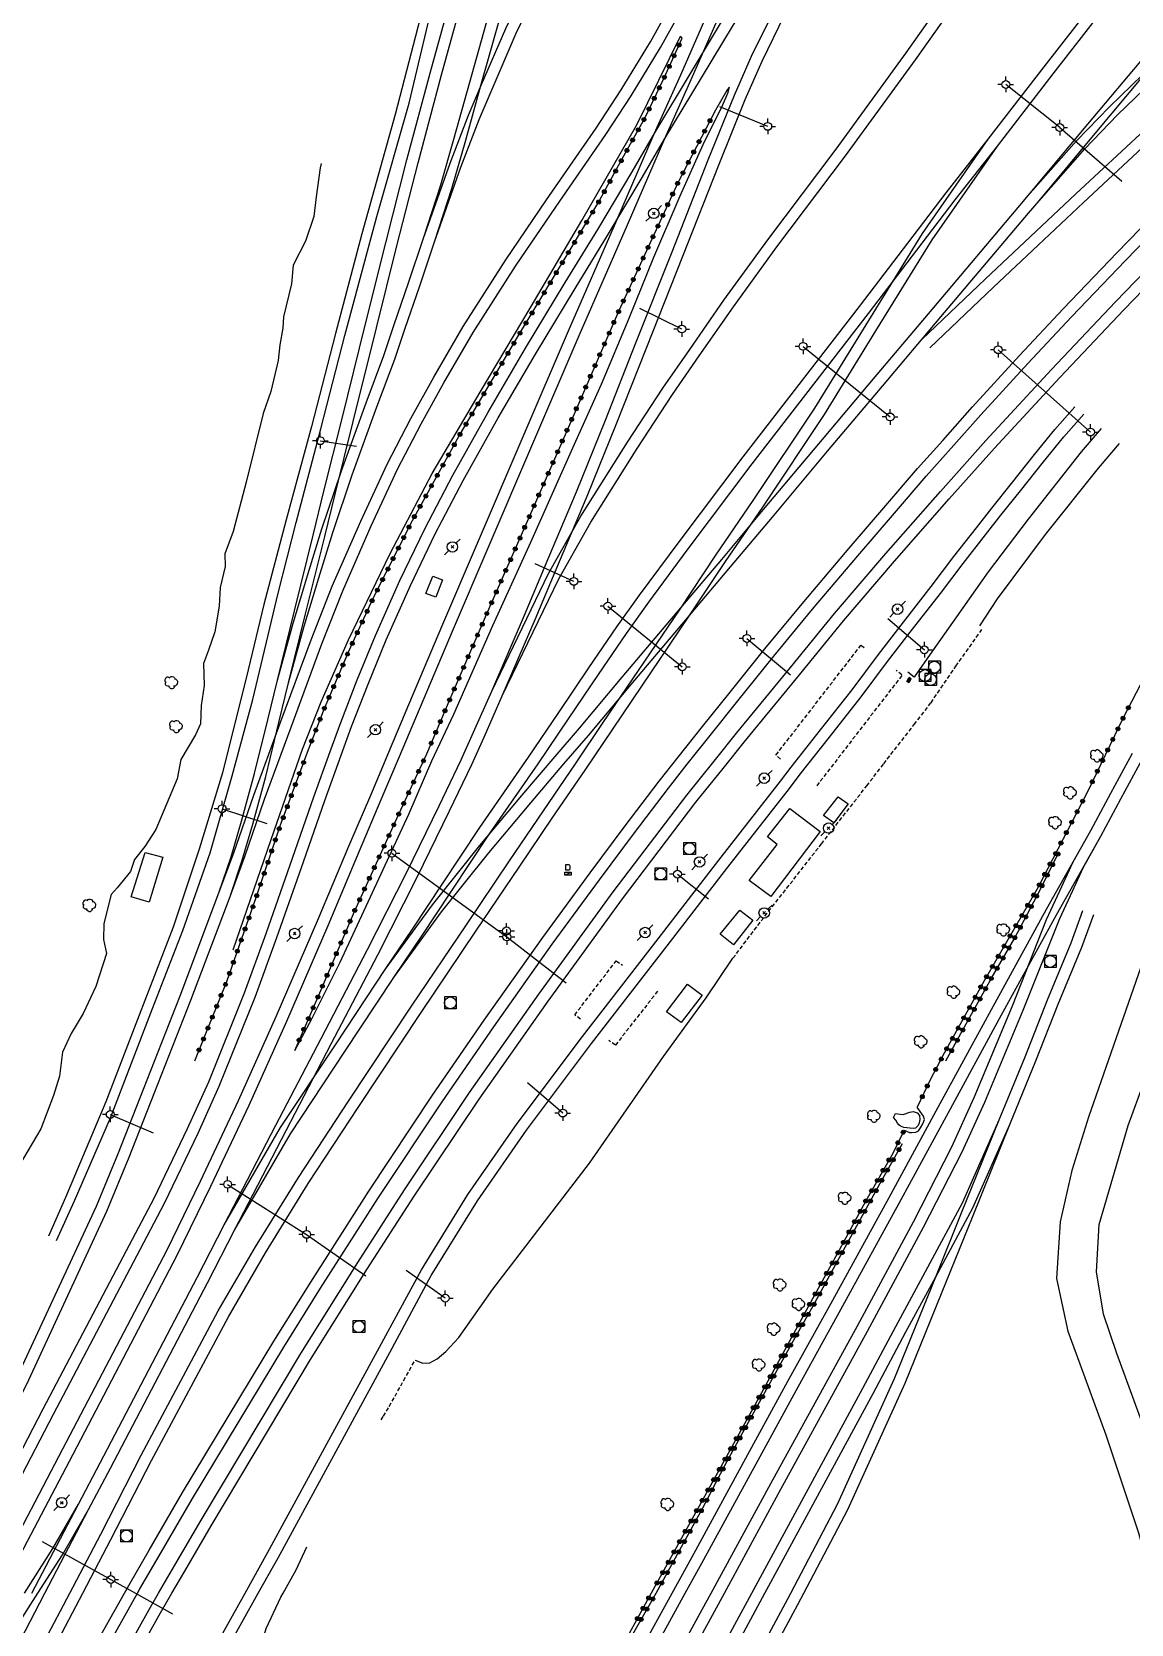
# Model space of a CAD drawing. Header units: millimetres. Extents: x 161000 to 162000, y 122000 to 123000.
# Drawn here: x 161193.9 to 161334.1, y 122667.1 to 122870.1 of the extents above; entities that cross this region are included whole.
import ezdxf

# ---------------------------------------------------------------- set-up
doc = ezdxf.new("R2010")
doc.units = ezdxf.units.MM
doc.linetypes.add('DASHED', pattern=[0.75, 0.5, -0.25])
doc.layers.get('0').update_dxf_attribs({"linetype": 'CONTINUOUS'})
for name, color, linetype in [('W0017', 7, 'CONTINUOUS'), ('W0104', 1, 'CONTINUOUS'), ('W0112', 1, 'DASHED'), ('W0211', 2, 'CONTINUOUS'), ('W0214', 2, 'CONTINUOUS'), ('W0300', 7, 'CONTINUOUS'), ('W0322', 7, 'CONTINUOUS'), ('W0323', 7, 'CONTINUOUS'), ('W0401', 7, 'CONTINUOUS'), ('W0420', 7, 'CONTINUOUS'), ('W0438', 7, 'CONTINUOUS'), ('W0473', 7, 'CONTINUOUS'), ('W0610', 7, 'CONTINUOUS'), ('W0611', 7, 'CONTINUOUS'), ('W0700', 7, 'CONTINUOUS')]:
    doc.layers.add(name, color=color, linetype=linetype)

# ---------------------------------------------------------------- blocks, each defined once
blk = doc.blocks.new('T610')
for p, q in [((-0.500001, 0), (-1.000002, 0)), ((0, 0.500001), (0, 1.000002)), ((0.500001, 0), (1.000002, 0)), ((0, -0.500001), (0, -1.000002))]:
    blk.add_line(p, q)
blk.add_ellipse((0, 0), major_axis=(-0.353554, 0.353554), ratio=1, start_param=3.926990817, end_param=10.2101761242)
blk = doc.blocks.new('T473')
for p, q in [((-0.166667, 0.166667), (0.166667, -0.166667)), ((-0.166667, -0.166667), (0.166667, 0.166667)), ((0.500001, 0.500001), (1.000002, 1.000002)), ((-1.000002, -1.000002), (-0.500001, -0.500001))]:
    blk.add_line(p, q)
blk.add_ellipse((0, 0), major_axis=(0.471405, 0.471405), ratio=1, start_param=5.4977871438, end_param=11.780972451)
blk = doc.blocks.new('T420')
for p, q in [((0.75, 0.75), (-0.75, 0.75)), ((-0.75, 0.75), (-0.75, -0.75)), ((0.75, 0.75), (0.75, -0.75)), ((0.75, -0.75), (-0.75, -0.75))]:
    blk.add_line(p, q)
blk.add_ellipse((0, 0), major_axis=(-0.53, 0.53), ratio=1, start_param=3.926991, end_param=10.210176)
blk = doc.blocks.new('T300')
for p, q in [((-0.8, 0.51), (-0.86, 0.34)), ((-0.86, 0.34), (-0.86, 0.17)), ((-0.86, 0.17), (-0.74, 0.06)), ((-0.69, 0.63), (-0.8, 0.51)), ((-0.8, -0.06), (-0.74, 0.06)), ((-0.74, 0.06), (-0.69, 0.11)), ((-0.57, 0.69), (-0.69, 0.63)), ((-0.46, 0.69), (-0.57, 0.69)), ((-0.29, 0.63), (-0.46, 0.69)), ((-0.29, 0.63), (-0.17, 0.74)), ((-0.23, 0.57), (-0.29, 0.63)), ((-0.17, 0.74), (-0.06, 0.8)), ((-0.06, 0.8), (0.06, 0.8)), ((0.06, 0.8), (0.23, 0.74)), ((0.23, 0.74), (0.34, 0.63)), ((0.34, 0.63), (0.4, 0.51)), ((0.46, 0.46), (0.34, 0.46)), ((0.4, 0.51), (0.4, 0.46)), ((0.57, 0.4), (0.46, 0.46)), ((0.57, 0.4), (0.69, 0.29)), ((0.69, 0.29), (0.74, 0.17)), ((0.74, 0.06), (0.69, -0.17)), ((0.74, 0.17), (0.74, 0.06)), ((-0.8, -0.17), (-0.8, -0.06)), ((-0.8, -0.23), (-0.8, -0.17)), ((-0.74, -0.34), (-0.8, -0.23)), ((-0.69, -0.4), (-0.74, -0.34)), ((-0.51, -0.46), (-0.69, -0.4)), ((-0.4, -0.46), (-0.51, -0.46)), ((-0.4, -0.46), (-0.34, -0.46)), ((-0.34, -0.46), (-0.34, -0.4)), ((-0.34, -0.51), (-0.34, -0.46)), ((-0.29, -0.63), (-0.34, -0.51)), ((-0.17, -0.74), (-0.29, -0.63)), ((-0.06, -0.8), (-0.17, -0.74)), ((0.06, -0.8), (-0.06, -0.8)), ((0.17, -0.74), (0.06, -0.8)), ((0.23, -0.69), (0.17, -0.74)), ((0.29, -0.46), (0.23, -0.46)), ((0.29, -0.63), (0.23, -0.69)), ((0.46, -0.4), (0.29, -0.46)), ((0.34, -0.51), (0.29, -0.63)), ((0.34, -0.51), (0.34, -0.46)), ((0.57, -0.34), (0.46, -0.4)), ((0.63, -0.29), (0.57, -0.34)), ((0.69, -0.17), (0.63, -0.29))]:
    blk.add_line(p, q)
blk = doc.blocks.new('T438')
for p, q in [((-0.4, 0.2), (0.4, 0.2)), ((-0.4, -0.2), (-0.4, 0.2)), ((0.15, 1.1), (-0.3, 1.1)), ((-0.3, 1.1), (-0.3, 0.5)), ((-0.3, 0.5), (0.15, 0.5)), ((0.3, 0.65), (0.3, 0.95)), ((0.4, 0.2), (0.4, -0.2))]:
    blk.add_line(p, q)
at = {"flags": 128}
for points in [[(-0.4, -0.2), (0.4, 0.2)], [(0.4, -0.2), (-0.4, -0.2)]]:
    blk.add_lwpolyline(points, dxfattribs=at)
for centre, major_axis, start_param, end_param in [((0.15, 0.95), (0.106, -0.106), 0.785398, 2.356194), ((0.15, 0.65), (0.106, 0.106), 3.926991, 5.497787)]:
    blk.add_ellipse(centre, major_axis=major_axis, ratio=1, start_param=start_param, end_param=end_param)
blk = doc.blocks.new('T401')
for p, q in [((-0.3, 0.3), (0, 0.3)), ((-0.3, -0.25), (-0.3, 0.3)), ((-0.3, 0.15), (0, 0.15)), ((-0.3, 0), (0, 0)), ((0, 0.3), (0, -0.25)), ((-0.3, -0.15), (0, -0.15)), ((-0.3, -0.25), (-0.3, -0.3)), ((-0.3, -0.3), (0, -0.3)), ((0, -0.3), (0, -0.25))]:
    blk.add_line(p, q)
blk = doc.blocks.new('t323o')
at = {"color": 0, "linetype": 'Continuous'}
for radius in [0.25, 0.15]:
    blk.add_circle((0, 0), radius, dxfattribs=at)
blk = doc.blocks.new('t322o')
at = {"color": 0, "linetype": 'Continuous'}
for radius in [0.25, 0.15]:
    blk.add_circle((0, 0), radius, dxfattribs=at)

msp = doc.modelspace()

# ---------------------------------------------------------------- linework, layer by layer
at = {"layer": 'W0017'}
for points in [[(161254.29, 122908.68), (161253.04, 122904.23), (161248.81, 122890.69), (161245.14, 122878.44), (161243.12, 122870.7), (161240.24, 122859.54), (161235.99, 122844.32), (161232.6, 122831.64), (161229.57, 122819.77), (161226.34, 122807.86), (161223.49, 122797.08), (161221.49, 122788.72), (161218.19, 122775.61)], [(161219.43, 122775.22), (161222.08, 122784.96), (161225.3, 122798.5), (161227.61, 122807.53), (161230.75, 122819.47), (161233.81, 122831.35), (161237.91, 122846.53), (161242, 122860.98), (161245.63, 122876.25), (161249.99, 122890.3), (161254.18, 122903.9), (161255.15, 122907.22), (161255.57, 122907.13)], [(161330.27, 122819.52), (161327.73, 122816.53), (161320.97, 122807.94), (161315.88, 122801.24), (161311.82, 122795.51), (161308.77, 122791.15), (161306.42, 122787.82), (161305.61, 122788.42)], [(161314.81, 122794.34), (161317.08, 122797.77), (161323.2, 122806), (161329.95, 122814.43), (161332.61, 122817.59)], [(161218.19, 122775.61), (161215.22, 122765.85), (161211.91, 122755.93), (161207.59, 122744.71), (161203.32, 122733.67), (161198.16, 122721.46), (161196.02, 122716.54)], [(161197.01, 122715.98), (161199.32, 122721.02), (161203.9, 122731.62), (161209.29, 122745.54), (161213.16, 122755.49), (161216.62, 122765.41), (161219.43, 122775.22)], [(161340.39, 122764.89), (161337.24, 122756.3), (161328.65, 122731.69), (161326.52, 122724.88), (161325.07, 122718.37), (161324.58, 122711.12), (161326.03, 122704.43), (161327.55, 122700.24), (161328.83, 122696.75), (161330.88, 122691.2), (161335.03, 122678.69), (161337.12, 122671)], [(161341.86, 122671), (161339.44, 122679.93), (161335.6, 122692.52), (161332.27, 122701.56), (161330.59, 122706.58), (161329.68, 122711.96), (161330.02, 122717.99), (161333.74, 122730.65), (161339.99, 122747.7), (161345.85, 122763.47)]]:
    msp.add_lwpolyline(points, dxfattribs=at)
at = {"layer": 'W0104'}
for points in [[(161245.02, 122800.68), (161246.27, 122800.2), (161245.4, 122797.99), (161244.16, 122798.46)], [(161294.46, 122768.11), (161288.14, 122759.82), (161285.39, 122761.88), (161288.95, 122766.45), (161287.73, 122767.44), (161290.55, 122771.07), (161294.46, 122768.11)], [(161294.88, 122770.16), (161296.74, 122772.56), (161298.03, 122771.64), (161296.19, 122769.24), (161294.88, 122770.16)], [(161208.32, 122765.45), (161210.58, 122764.83), (161208.84, 122759.1), (161206.55, 122759.77), (161208.32, 122765.45)], [(161281.68, 122755.01), (161284.18, 122758.11), (161285.84, 122756.83), (161283.39, 122753.66), (161281.68, 122755.01)], [(161274.84, 122745.12), (161277.51, 122748.66), (161279.38, 122747.27), (161276.73, 122743.76), (161274.84, 122745.12)]]:
    msp.add_lwpolyline(points, close=True, dxfattribs=at)
at = {"layer": 'W0112'}
for points in [[(161300.38, 122773.94), (161302.54, 122776.77), (161306.44, 122781.76), (161308.58, 122784.54), (161311.75, 122789.2), (161315.21, 122794.07)], [(161289.37, 122777.34), (161288.8, 122777.87), (161299.64, 122791.87), (161300.2, 122791.47)], [(161304.85, 122788), (161293.95, 122773.89)], [(161304.86, 122788.11), (161304.15, 122788.65)], [(161283.32, 122751.97), (161286.93, 122756.73), (161294.6, 122766.54), (161300.38, 122773.94)], [(161263.88, 122744.19), (161263.13, 122744.73), (161268.43, 122751.64), (161269.22, 122751.07)], [(161273.71, 122747.77), (161268.32, 122740.88), (161267.49, 122741.46)], [(161238.44, 122693.12), (161238.73, 122693.58), (161239.48, 122694.82), (161242.77, 122700.72)]]:
    msp.add_lwpolyline(points, dxfattribs=at)
at = {"layer": 'W0211'}
for points in [[(161282.83, 122863.02), (161282.55, 122862.61), (161281.07, 122860.08)], [(161305.17, 122730.04), (161305.83, 122729.76), (161306.11, 122729.73), (161306.64, 122729.78), (161306.99, 122729.95), (161307.25, 122730.35), (161307.53, 122730.86), (161307.73, 122731.38), (161307.6, 122731.82), (161307.2, 122732.42), (161306.83, 122732.96)]]:
    msp.add_lwpolyline(points, dxfattribs=at)
at = {"layer": 'W0214'}
for points in [[(161228.43, 122778.61), (161230.8, 122784.67), (161234.29, 122792.55), (161239.6, 122803.56), (161244.96, 122813.75), (161251.05, 122824.12), (161257.59, 122835.06), (161264.04, 122846.03), (161271.07, 122858.23), (161276.64, 122869.54)], [(161282.83, 122863.02), (161282.6, 122862.21), (161281.92, 122860.65), (161279.46, 122855.66), (161276.52, 122849.15), (161273.17, 122841.29), (161270.03, 122833.54), (161266.52, 122825.1), (161262.86, 122817.01), (161257.51, 122804.95), (161252.66, 122794.36), (161247.68, 122783.03), (161244.86, 122777.11)], [(161230.77, 122853.3), (161230.66, 122852.75), (161230.17, 122849.03), (161229.87, 122846.55), (161228.78, 122843.41), (161227.23, 122840.35), (161227.01, 122837.96), (161226, 122833.76), (161225.91, 122832.32), (161225.52, 122830.18), (161225.32, 122828.16), (161224.38, 122824.23)], [(161224.38, 122824.23), (161223.4, 122821.4), (161221.22, 122812.65), (161219.58, 122806.39), (161218.51, 122803.52), (161218.54, 122801.93), (161217.91, 122799.25), (161217.77, 122796.85), (161217.22, 122793.6), (161216.4, 122791.25), (161215.8, 122789.53), (161215.88, 122786.75), (161215.47, 122784.2), (161215.4, 122781.85), (161214.77, 122780.43), (161212.87, 122777.32), (161212.43, 122774.82)], [(161219.55, 122753.03), (161224.41, 122767.11), (161228.43, 122778.61)], [(161244.86, 122777.11), (161241.92, 122770.28), (161237.31, 122760.28), (161233.16, 122751.41), (161229.57, 122744.19), (161227.38, 122740.14)], [(161212.43, 122774.82), (161209.71, 122768.37), (161208.28, 122766.22), (161207, 122764.54), (161206.46, 122763.04), (161204.78, 122760.92), (161204.01, 122760.08), (161203.08, 122756.41), (161203.01, 122754.36), (161203.39, 122752.56), (161202.06, 122748.34), (161200.45, 122744.92), (161198.89, 122742.36), (161197.81, 122739.98), (161197.4, 122736.94), (161196.63, 122734.46), (161195.02, 122730.21), (161192.25, 122725.52), (161189.97, 122723.05), (161189.46, 122722.83)], [(161242.77, 122700.72), (161243.74, 122700.33), (161244.63, 122700.38), (161245.6, 122700.88), (161246.7, 122701.82), (161248.34, 122703.62), (161252.67, 122709.75), (161265.01, 122725.81), (161274.45, 122739.43), (161279.89, 122746.93), (161283.32, 122751.97)], [(161225.94, 122671), (161227.6, 122673.97), (161228.98, 122676.92)], [(161219.07, 122648.75), (161219.02, 122649.04), (161219.7, 122651.63), (161221.77, 122653.13), (161220.65, 122655.79), (161221.34, 122659.53), (161222.7, 122662.94), (161223.76, 122666.49), (161225.66, 122670.49), (161225.94, 122671)]]:
    msp.add_lwpolyline(points, dxfattribs=at)
msp.add_lwpolyline([(161303.81, 122731.67), (161304.05, 122732.18), (161304.66, 122732.08), (161305.04, 122732.03), (161305.86, 122732.34), (161306.3, 122732.43), (161306.8, 122732.25), (161307.1, 122731.9), (161307.17, 122731.42), (161307.06, 122730.96), (161306.92, 122730.62), (161306.59, 122730.28), (161306.3, 122730.24), (161305.87, 122730.28), (161305.13, 122730.39), (161304.68, 122730.55), (161304.46, 122730.73), (161304.29, 122730.95), (161304.11, 122731.32), (161303.81, 122731.67)], close=True, dxfattribs=at)
at = {"layer": 'W0322'}
for points in [[(161229.03, 122778.25), (161231.07, 122783.52), (161234.32, 122791.13), (161237.43, 122797.86), (161242.42, 122807.79), (161248.39, 122818.56), (161251.95, 122824.62), (161255.98, 122831.37), (161262.15, 122841.63), (161266.1, 122848.21), (161268.98, 122853.5), (161272.1, 122859.16), (161274.55, 122864.23), (161276.04, 122867.5), (161276.82, 122869.26), (161276.64, 122869.54)], [(161281.07, 122860.08), (161276.32, 122850.93), (161268.73, 122834.43), (161262.2, 122819.4), (161255.55, 122804.15), (161251.98, 122796.05), (161247.21, 122785), (161244.24, 122778)], [(161214.66, 122738.88), (161218.74, 122748.99), (161222.53, 122759.82), (161225.56, 122768.83), (161229.03, 122778.25)], [(161244.24, 122778), (161240.63, 122770.21), (161234.98, 122757.87), (161230.32, 122746.92), (161227.38, 122740.14)]]:
    msp.add_lwpolyline(points, dxfattribs=at)
at = {"layer": 'W0323'}
for points in [[(161338.85, 122793.67), (161337.95, 122791.93), (161333.14, 122782.69), (161328.5, 122773.11)], [(161328.5, 122773.11), (161322.23, 122761.01), (161315.36, 122749.08), (161310.27, 122739.84), (161308.47, 122736.45)], [(161310.49, 122738.86), (161313.33, 122744.08), (161316.28, 122749.41), (161319.22, 122754.48), (161322.1, 122759.95), (161324.88, 122765.45)], [(161308.47, 122736.45), (161306.83, 122732.96)], [(161305.17, 122730.04), (161303.69, 122727.08)], [(161273.51, 122671), (161273.78, 122671.48), (161279.46, 122681.87), (161282.3, 122687.28), (161285.1, 122692.42), (161290.81, 122702.82), (161293.55, 122707.63), (161296.4, 122712.88), (161302.05, 122723.2), (161304.94, 122728.35)], [(161303.69, 122727.08), (161300.26, 122721.01), (161296.87, 122714.73), (161293.47, 122708.54), (161286.13, 122695.08), (161278.32, 122680.86), (161272.9, 122671)], [(161272.9, 122671), (161270.54, 122666.7), (161263.09, 122653.2), (161256.28, 122640.85), (161248.68, 122627.06), (161241.96, 122615.58), (161235.45, 122604.52), (161229.37, 122593.94), (161224.18, 122585.34), (161220.49, 122579.23)], [(161221.29, 122577.24), (161224.07, 122582.47), (161226.82, 122587.8), (161230.11, 122593.45), (161232.96, 122598.76), (161235.89, 122604.04), (161239.13, 122609.39), (161241.89, 122614.74), (161245.02, 122619.98), (161248.05, 122625.21), (161250.78, 122630.19), (161253.81, 122635.43), (161256.76, 122640.96), (161262.36, 122650.97), (161268.06, 122661.43), (161273.51, 122671)]]:
    msp.add_lwpolyline(points, dxfattribs=at)
at = {"layer": 'W0611'}
for points in [[(161325, 122857.88), (161318.12, 122863.37)], [(161287.75, 122858.03), (161281.64, 122860.53)], [(161325, 122857.88), (161332.9, 122851.04)], [(161276.79, 122832.19), (161271.44, 122834.81)], [(161292.26, 122829.98), (161303.36, 122820.98)], [(161328.92, 122819.05), (161317.15, 122829.55)], [(161230.68, 122817.95), (161235.29, 122817.24)], [(161263.02, 122800.01), (161258.1, 122802.27)], [(161267.36, 122796.86), (161276.85, 122789.12)], [(161303.07, 122795.26), (161307.73, 122791.29)], [(161285.1, 122792.74), (161290.65, 122788.09)], [(161218.15, 122771.02), (161223.88, 122769.12)], [(161239.82, 122765.35), (161254.48, 122754.68), (161262.05, 122748.83)], [(161276.24, 122762.68), (161280.18, 122759.55)], [(161261.61, 122732.22), (161257.09, 122736.09)], [(161203.89, 122732.04), (161209.36, 122729.68)], [(161218.86, 122723.13), (161228.93, 122716.75), (161236.48, 122711.45)], [(161246.61, 122708.61), (161241.64, 122712.15)], [(161195.22, 122677.59), (161203.96, 122672.74)], [(161203.96, 122672.74), (161207.1, 122671)], [(161207.1, 122671), (161211.82, 122668.38)]]:
    msp.add_lwpolyline(points, dxfattribs=at)
at = {"layer": 'W0700'}
for points in [[(161243.85, 122843.76), (161247.24, 122853.34), (161249.58, 122859.46), (161251.24, 122863.35), (161254.35, 122870.53), (161257.42, 122876.79), (161261.09, 122883.85), (161266.32, 122893.92), (161269.54, 122901.07), (161272.93, 122909.89), (161275.66, 122917.77), (161278.76, 122927.36), (161282.3, 122938.2), (161286.03, 122949.87), (161289.94, 122962.38), (161294.14, 122975.8), (161298.24, 122988.85)], [(161245.24, 122843.29), (161248.62, 122852.83), (161250.95, 122858.91), (161252.59, 122862.77), (161255.68, 122869.91), (161258.73, 122876.13), (161262.39, 122883.17), (161267.64, 122893.28), (161270.9, 122900.51), (161274.31, 122909.38), (161277.06, 122917.31), (161280.16, 122926.9), (161283.7, 122937.75), (161287.43, 122949.42), (161291.34, 122961.94), (161295.54, 122975.36), (161299.65, 122988.41)], [(161248.65, 122777.27), (161250.24, 122780.77), (161252.54, 122786.02), (161256.73, 122795.72), (161259.84, 122803.1), (161263.36, 122811.45), (161267.05, 122820.57), (161270.94, 122830.42), (161275.55, 122842.02), (161280.17, 122853.75), (161283.53, 122862.02), (161285.69, 122866.97), (161288.6, 122872.9), (161291.68, 122878.67), (161295.74, 122885.75), (161299.94, 122892.47), (161303.81, 122898.32), (161311.08, 122909.35), (161315.23, 122915.53), (161319.56, 122922.32), (161323.18, 122928.37), (161329.55, 122939.18), (161334.65, 122947.84)], [(161249.99, 122776.66), (161251.58, 122780.17), (161253.89, 122785.44), (161258.08, 122795.14), (161261.19, 122802.53), (161264.72, 122810.89), (161268.41, 122820.03), (161272.31, 122829.87), (161276.92, 122841.48), (161281.54, 122853.21), (161284.89, 122861.45), (161287.03, 122866.35), (161289.91, 122872.23), (161292.96, 122877.96), (161297, 122884.99), (161301.18, 122891.67), (161305.04, 122897.51), (161312.3, 122908.54), (161316.46, 122914.72), (161320.81, 122921.54), (161324.44, 122927.62), (161330.82, 122938.44), (161335.92, 122947.1)], [(161321.24, 122849.51), (161327.13, 122856.18), (161331.34, 122860.54), (161336.95, 122865.97), (161344.22, 122872.83), (161352.88, 122881.1), (161361.06, 122889), (161367.59, 122895.17), (161373.08, 122900.39), (161378.65, 122905.69), (161386.19, 122912.91), (161398.32, 122924.57)], [(161322.37, 122848.55), (161328.21, 122855.18), (161332.38, 122859.5), (161337.96, 122864.91), (161345.24, 122871.76), (161353.9, 122880.03), (161362.08, 122887.94), (161368.6, 122894.1), (161374.09, 122899.32), (161379.67, 122904.63), (161387.21, 122911.85), (161399.34, 122923.51)], [(161231.93, 122778.34), (161233.3, 122782.01), (161235.4, 122787.46), (161237.74, 122793.12), (161240.84, 122800.11), (161244.02, 122806.72), (161247.6, 122813.56), (161252.1, 122821.61), (161256.87, 122829.75), (161261.93, 122838.13), (161266.06, 122844.88), (161270.47, 122852.25), (161273.36, 122857.22), (161278.03, 122864.99), (161282.13, 122871.78), (161285.03, 122876.18), (161288.7, 122881.34), (161295.06, 122889.71), (161300.39, 122895.8), (161302.94, 122898.83)], [(161233.32, 122777.84), (161234.68, 122781.49), (161236.77, 122786.91), (161239.09, 122792.54), (161242.17, 122799.49), (161245.34, 122806.06), (161248.89, 122812.86), (161253.38, 122820.88), (161258.14, 122828.99), (161263.19, 122837.37), (161267.32, 122844.12), (161271.74, 122851.5), (161274.63, 122856.47), (161279.3, 122864.23), (161283.38, 122870.99), (161286.24, 122875.34), (161289.89, 122880.47), (161296.2, 122888.78), (161301.51, 122894.84), (161304.06, 122897.88)], [(161252.54, 122786.02), (161259.79, 122801), (161263.92, 122808.33), (161269.87, 122817.75), (161274.38, 122824.66), (161277.81, 122829.6), (161282.17, 122835.88), (161287.75, 122843.55), (161296.5, 122855.13), (161305.41, 122867.39), (161309.42, 122873.05), (161315.42, 122881.38), (161319.97, 122887.97), (161323.86, 122893.61)], [(161253.89, 122785.44), (161261.09, 122800.32), (161265.19, 122807.58), (161271.11, 122816.95), (161275.6, 122823.84), (161279.02, 122828.76), (161283.37, 122835.03), (161288.93, 122842.67), (161297.68, 122854.26), (161306.6, 122866.53), (161310.62, 122872.19), (161316.62, 122880.53), (161321.18, 122887.14), (161325.08, 122892.77)], [(161263.24, 122776.77), (161266.78, 122782.01), (161276.57, 122796.49), (161281.14, 122803.37), (161285.88, 122810.31), (161293.76, 122822.08), (161300.31, 122832.71), (161307.5, 122844.39), (161315.89, 122856.38), (161323.01, 122865.64), (161329.18, 122873.54), (161333.46, 122879.06), (161340.67, 122888.32)], [(161217.75, 122760.28), (161219.3, 122764.91), (161220.64, 122769.44), (161222.3, 122775.52), (161223.98, 122782.35), (161225.21, 122787.43), (161227.38, 122796.24), (161229.83, 122806.07), (161231.14, 122811.5), (161233.46, 122820.78), (161236.41, 122832.69), (161239.02, 122843.16), (161241.73, 122853.75), (161244.72, 122864.99), (161248.17, 122877.49)], [(161217.75, 122760.28), (161219.65, 122765.42), (161222.19, 122772.74), (161225.57, 122781.93), (161229.5, 122792.57), (161232.19, 122799.39), (161235.84, 122807.71), (161239.19, 122814.95), (161242.23, 122820.79), (161245.14, 122826.07), (161248.91, 122832.51), (161254.36, 122841.03), (161259.54, 122848.65), (161265.87, 122857.8), (161269.07, 122862.69), (161272.8, 122868.83), (161276.98, 122876.36)], [(161219.18, 122759.83), (161220.71, 122764.48), (161222.06, 122769.04), (161223.73, 122775.15), (161225.41, 122782), (161226.64, 122787.08), (161228.81, 122795.89), (161231.26, 122805.72), (161232.57, 122811.15), (161234.89, 122820.42), (161237.83, 122832.34), (161240.44, 122842.8), (161243.15, 122853.37), (161246.14, 122864.6), (161249.59, 122877.1)], [(161264.46, 122775.95), (161268, 122781.19), (161277.79, 122795.67), (161282.35, 122802.54), (161287.12, 122809.49), (161295, 122821.28), (161301.56, 122831.94), (161308.73, 122843.58), (161317.07, 122855.51), (161324.18, 122864.74), (161330.34, 122872.64), (161334.62, 122878.16)], [(161219.18, 122759.83), (161221.04, 122764.93), (161223.58, 122772.25), (161226.95, 122781.42), (161230.88, 122792.05), (161233.55, 122798.82), (161237.18, 122807.1), (161240.52, 122814.3), (161243.53, 122820.1), (161246.42, 122825.35), (161250.16, 122831.74), (161255.59, 122840.22), (161260.76, 122847.82), (161267.09, 122856.98), (161270.32, 122861.91), (161274.08, 122868.09), (161278.28, 122875.66)], [(161225.21, 122787.43), (161227.22, 122794.69), (161229.07, 122800.9), (161230.87, 122806.71), (161233.38, 122814.09), (161236.51, 122822.78), (161238.78, 122828.82), (161240.1, 122832.78), (161241.93, 122838.07), (161243.85, 122843.76), (161246.06, 122850.56), (161247.73, 122856.38), (161249.75, 122863.65), (161252.45, 122873.24)], [(161226.64, 122787.08), (161228.63, 122794.29), (161230.48, 122800.47), (161232.27, 122806.25), (161234.76, 122813.6), (161237.89, 122822.27), (161240.17, 122828.33), (161241.49, 122832.3), (161243.32, 122837.59), (161245.24, 122843.29), (161247.46, 122850.12), (161249.15, 122855.98), (161251.17, 122863.25), (161253.86, 122872.85)], [(161239.43, 122778.25), (161241.99, 122784.31), (161246.33, 122794.55), (161250.61, 122804.57), (161256.56, 122818.49), (161262.33, 122831.95), (161268.5, 122846.08), (161273.28, 122857.07), (161276.65, 122864.59), (161280.61, 122873.64)], [(161240.79, 122777.68), (161243.35, 122783.74), (161247.68, 122793.97), (161251.97, 122804), (161257.91, 122817.91), (161263.68, 122831.36), (161269.85, 122845.49), (161274.63, 122856.47), (161278, 122864), (161281.97, 122873.05)], [(161260.65, 122777.7), (161263.74, 122781.31), (161269.2, 122787.79), (161276.66, 122796.62), (161281.89, 122802.82), (161287.22, 122809.16), (161294.26, 122817.56), (161301.24, 122825.84), (161308.71, 122834.69), (161319.89, 122847.92), (161321.24, 122849.51), (161328.6, 122858.31), (161336.01, 122867.17)], [(161261.76, 122776.74), (161264.87, 122780.35), (161270.33, 122786.85), (161277.79, 122795.67), (161283.02, 122801.87), (161288.35, 122808.21), (161295.38, 122816.62), (161302.37, 122824.89), (161309.84, 122833.74), (161321.01, 122846.96), (161322.37, 122848.55), (161329.73, 122857.36), (161337.14, 122866.22)], [(161257.23, 122777.59), (161261.11, 122783.3), (161264.93, 122788.97), (161268.51, 122794.2), (161271.38, 122798.24), (161276.44, 122805.05), (161284.61, 122815.89), (161292.49, 122826.07), (161299.44, 122835.08), (161306.29, 122844.05), (161310.52, 122849.56), (161315.89, 122856.38)], [(161307.4, 122830.85), (161315.54, 122838.61), (161321.23, 122843.95), (161327.05, 122849.42), (161335.85, 122857.6)], [(161308.41, 122829.78), (161316.56, 122837.54), (161322.23, 122842.88), (161328.05, 122848.34), (161336.85, 122856.52)], [(161258.45, 122776.77), (161262.33, 122782.48), (161266.15, 122788.15), (161269.72, 122793.36), (161272.57, 122797.38), (161277.62, 122804.17), (161285.78, 122815), (161293.65, 122825.17), (161300.61, 122834.19), (161307.46, 122843.15), (161311.68, 122848.65), (161317.07, 122855.51)], [(161276.34, 122777.61), (161279.42, 122781.5), (161282.8, 122785.69), (161287.4, 122791.41), (161292.34, 122797.4), (161298.14, 122804.23), (161302.81, 122809.69), (161306.87, 122814.41), (161310.07, 122817.99), (161313.86, 122822.26), (161319.86, 122828.8), (161325.44, 122834.76), (161332.33, 122841.96), (161338.18, 122847.97)], [(161277.49, 122776.7), (161280.57, 122780.58), (161283.95, 122784.77), (161288.54, 122790.48), (161293.47, 122796.46), (161299.26, 122803.28), (161303.92, 122808.73), (161307.98, 122813.44), (161311.17, 122817.01), (161314.95, 122821.27), (161320.93, 122827.79), (161326.51, 122833.75), (161333.39, 122840.94), (161339.23, 122846.94)], [(161280.9, 122777.08), (161283.77, 122780.65), (161290.65, 122789.02), (161296.27, 122795.92), (161302.8, 122803.57), (161309.79, 122811.49), (161315.59, 122817.98), (161323.94, 122827.02), (161332.11, 122835.64), (161340.87, 122844.73)], [(161282.05, 122776.16), (161284.91, 122779.73), (161291.79, 122788.09), (161297.4, 122794.98), (161303.92, 122802.6), (161310.89, 122810.52), (161316.68, 122816.99), (161325.01, 122826.01), (161333.17, 122834.62), (161341.92, 122843.69)], [(161289.38, 122774.53), (161290.73, 122776.33), (161294.48, 122781.07), (161298.51, 122786.17), (161301.86, 122790.7), (161305.07, 122794.83), (161308.6, 122799.35), (161311.51, 122803.19), (161314.36, 122806.83), (161316.33, 122809.36), (161318.83, 122812.49), (161321.8, 122816.19), (161324.39, 122819.39), (161326.92, 122822.28)], [(161290.54, 122773.62), (161291.9, 122775.43), (161295.64, 122780.16), (161299.68, 122785.28), (161303.04, 122789.81), (161306.23, 122793.92), (161309.77, 122798.45), (161312.68, 122802.29), (161315.52, 122805.93), (161317.48, 122808.45), (161319.98, 122811.57), (161322.94, 122815.27), (161325.52, 122818.44), (161328.06, 122821.34)], [(161208.84, 122676.49), (161213.11, 122683.82), (161224.77, 122703.14), (161229.46, 122710.66), (161236.88, 122722.27), (161244.99, 122734.5), (161251.6, 122744.07), (161259.07, 122754.61), (161265.1, 122762.84), (161269.57, 122768.84), (161273.92, 122774.53), (161276.34, 122777.61)], [(161209.48, 122721.36), (161213.75, 122730.27), (161216.45, 122736.21), (161220.99, 122747.53), (161223.76, 122755.11), (161227.14, 122764.73), (161229.85, 122772.55), (161231.93, 122778.34)], [(161210.8, 122720.72), (161215.08, 122729.65), (161217.8, 122735.64), (161222.36, 122747), (161225.14, 122754.61), (161228.54, 122764.24), (161231.24, 122772.07), (161233.32, 122777.84)], [(161212.11, 122674.56), (161215.47, 122680.32), (161228.19, 122701.57), (161235.46, 122713.17), (161241.41, 122722.45), (161249.73, 122734.84), (161258.55, 122747.36), (161268.02, 122760.43), (161277.42, 122772.77), (161280.9, 122777.08)], [(161214.98, 122711.26), (161218.41, 122717.96), (161225.02, 122730.66), (161230.78, 122741.74), (161236.69, 122753.07), (161241.69, 122762.86), (161245.83, 122771.39), (161248.65, 122777.27)], [(161215.41, 122723.53), (161220.25, 122733.84), (161225.05, 122744.53), (161230.31, 122756.71), (161234.34, 122766.25), (161237.11, 122772.75), (161239.43, 122778.25)], [(161216.73, 122722.88), (161221.59, 122733.23), (161226.4, 122743.94), (161231.67, 122756.13), (161235.7, 122765.67), (161238.46, 122772.18), (161240.79, 122777.68)], [(161217.67, 122706.99), (161222.42, 122715.15), (161227.91, 122724.01), (161234.29, 122733.74), (161242.33, 122745.86), (161249.31, 122756.23), (161254.82, 122764.4), (161259.14, 122770.77), (161263.24, 122776.77)], [(161238.94, 122750.51), (161244.99, 122758.76), (161251.04, 122766.32), (161256.39, 122772.73), (161260.65, 122777.7)], [(161238.94, 122750.51), (161242.43, 122755.66), (161246.17, 122761.31), (161251.04, 122768.64), (161257.23, 122777.59)], [(161240.14, 122749.65), (161243.66, 122754.84), (161247.4, 122760.5), (161252.26, 122767.82), (161258.45, 122776.77)], [(161240.14, 122749.65), (161246.16, 122757.87), (161252.18, 122765.39), (161257.52, 122771.78), (161261.76, 122776.74)], [(161328.95, 122768.26), (161331.51, 122773), (161334.27, 122778.1)], [(161330.23, 122767.54), (161332.8, 122772.3), (161335.56, 122777.4)], [(161210.12, 122675.75), (161214.37, 122683.07), (161226.02, 122702.37), (161230.71, 122709.88), (161238.11, 122721.47), (161246.21, 122733.67), (161252.8, 122743.22), (161260.27, 122753.75), (161266.28, 122761.96), (161270.74, 122767.95), (161275.09, 122773.63), (161277.49, 122776.7)], [(161213.38, 122673.82), (161216.74, 122679.57), (161229.45, 122700.8), (161236.7, 122712.38), (161242.64, 122721.64), (161250.95, 122734.01), (161259.75, 122746.5), (161269.21, 122759.55), (161278.58, 122771.86), (161282.05, 122776.16)], [(161216.29, 122710.59), (161219.72, 122717.28), (161226.32, 122729.98), (161232.08, 122741.06), (161238, 122752.4), (161243.01, 122762.2), (161247.16, 122770.75), (161249.99, 122776.66)], [(161218.95, 122706.24), (161223.68, 122714.39), (161229.15, 122723.22), (161235.52, 122732.93), (161243.56, 122745.04), (161250.53, 122755.41), (161256.04, 122763.57), (161260.36, 122769.94), (161264.46, 122775.95)], [(161221.08, 122671), (161224, 122676.24), (161238.25, 122702.39), (161243.57, 122712.24), (161249.49, 122721.82), (161255.8, 122730.89), (161264.11, 122741.98), (161273.77, 122754.45), (161281.52, 122764.48), (161289.38, 122774.53)], [(161222.76, 122671), (161225.29, 122675.52), (161239.54, 122701.69), (161244.84, 122711.5), (161250.72, 122721.02), (161256.99, 122730.03), (161265.28, 122741.09), (161274.93, 122753.55), (161282.68, 122763.57), (161290.54, 122773.62)], [(161275.55, 122671), (161278.05, 122675.54), (161285.23, 122688.67), (161290.33, 122698.03), (161296.04, 122708.37), (161303.22, 122721.44), (161309.5, 122732.99), (161316.29, 122745.43), (161323.3, 122758.21), (161328.95, 122768.26)], [(161277.23, 122671), (161279.34, 122674.83), (161286.52, 122687.97), (161291.62, 122697.32), (161297.33, 122707.66), (161304.52, 122720.73), (161310.8, 122732.29), (161317.58, 122744.73), (161324.59, 122757.5), (161330.23, 122767.54)], [(161323.33, 122756.88), (161325.01, 122760.57), (161326.71, 122764.25), (161328.95, 122768.26)], [(161325.01, 122757.01), (161326.35, 122759.96), (161328.02, 122763.58), (161330.23, 122767.54)], [(161202.12, 122720.35), (161204.94, 122727.15), (161208.13, 122735.25), (161212.8, 122747.16), (161217.75, 122760.28)], [(161203.45, 122719.73), (161206.3, 122726.6), (161209.5, 122734.71), (161214.17, 122746.63), (161219.18, 122759.83)], [(161280.55, 122671), (161288.15, 122684.97), (161299.19, 122705.11), (161306.34, 122718.36), (161311.24, 122727.9), (161314.08, 122734.21), (161318.97, 122745.88), (161323.33, 122756.88)], [(161282.22, 122671), (161289.44, 122684.26), (161300.48, 122704.41), (161307.64, 122717.67), (161312.57, 122727.27), (161315.43, 122733.62), (161320.33, 122745.32), (161325.01, 122757.01)], [(161290.69, 122671), (161296.67, 122682.33), (161303.94, 122698.37), (161309.2, 122711.32), (161312.48, 122719.51), (161317.26, 122731.34), (161320.57, 122739.41), (161323.42, 122746.65), (161326.44, 122753.91), (161327.95, 122758.04)], [(161292.36, 122671), (161297.99, 122681.68), (161305.29, 122697.79), (161310.57, 122710.77), (161313.85, 122718.96), (161318.62, 122730.78), (161321.93, 122738.86), (161324.79, 122746.1), (161327.81, 122753.38), (161329.33, 122757.54)], [(161218.41, 122717.96), (161225.62, 122730.37), (161232.6, 122740.9), (161236.57, 122746.91), (161238.94, 122750.51)], [(161219.72, 122717.28), (161226.87, 122729.59), (161233.82, 122740.09), (161237.79, 122746.1), (161240.14, 122749.65)], [(161285.71, 122671), (161288.17, 122675.53), (161299.88, 122697.15), (161304.08, 122705.01), (161307.89, 122712.02), (161312.61, 122720.79), (161317.26, 122731.34)], [(161287.39, 122671), (161289.46, 122674.83), (161301.18, 122696.45), (161305.38, 122704.31), (161309.18, 122711.32), (161313.93, 122720.14), (161318.62, 122730.78)], [(161188.14, 122671), (161189.76, 122674.04), (161197.84, 122689.4), (161211.13, 122714.78), (161215.41, 122723.53)], [(161189.81, 122671), (161191.06, 122673.35), (161199.14, 122688.71), (161212.44, 122714.11), (161216.73, 122722.88)], [(161177.99, 122671), (161185.05, 122684.79), (161191.9, 122698.3), (161202.12, 122720.35)], [(161183.06, 122671), (161186.22, 122677.01), (161195.35, 122694.52), (161205.98, 122714.69), (161209.48, 122721.36)], [(161184.72, 122671), (161187.52, 122676.32), (161196.65, 122693.84), (161207.29, 122714), (161210.8, 122720.72)], [(161179.64, 122671), (161186.36, 122684.12), (161193.23, 122697.66), (161203.45, 122719.73)], [(161193.88, 122671), (161199.82, 122682.37), (161202.62, 122687.63), (161214.98, 122711.26)], [(161195.54, 122671), (161201.12, 122681.69), (161203.92, 122686.94), (161216.29, 122710.59)], [(161198.72, 122671), (161202.67, 122678.52), (161207.82, 122688.61), (161217.67, 122706.99)], [(161200.38, 122671), (161203.97, 122677.84), (161209.13, 122687.93), (161218.95, 122706.24)], [(161192.93, 122671), (161196.55, 122676.68), (161199.82, 122682.37)], [(161194.67, 122671), (161197.81, 122675.91), (161201.12, 122681.69)], [(161205.69, 122671), (161206.41, 122672.28), (161208.84, 122676.49)], [(161207.37, 122671), (161207.68, 122671.55), (161210.12, 122675.75)], [(161210.05, 122671), (161212.11, 122674.56)], [(161211.75, 122671), (161213.38, 122673.82)], [(161014, 122329.7), (161014.07, 122329.79), (161025.05, 122344.29), (161036.61, 122360.32), (161047.18, 122376.14), (161058.36, 122393.36), (161067.6, 122408.66), (161076.3, 122423.47), (161084.57, 122438.51), (161092.74, 122453.58), (161100.6, 122468.37), (161109.13, 122484.71), (161116.79, 122499.27), (161125.32, 122515.65), (161132.73, 122529.76), (161139.75, 122543.32), (161146.73, 122556.64), (161154.84, 122572.22), (161162.42, 122586.89), (161170.8, 122602.92), (161179.78, 122620.26), (161188.98, 122637.59), (161198.16, 122654.59), (161207.38, 122671)], [(161014, 122355.65), (161022.17, 122365.98), (161035.91, 122385.35), (161048.83, 122406.02), (161055.42, 122417.04), (161063.63, 122431.05), (161072.73, 122446.5), (161081.55, 122461.55), (161090.23, 122476.32), (161097.84, 122489.07), (161106.96, 122504.64), (161115.61, 122519.38), (161123.13, 122532.59), (161127.83, 122541.27), (161137.82, 122560.38), (161146.84, 122577.84), (161153.55, 122590.68), (161160.04, 122603.18), (161168.79, 122619.97), (161175.23, 122632.29), (161181.62, 122644.3), (161189.3, 122659.02), (161195.55, 122671)], [(161014, 122332.13), (161023.87, 122345.16), (161035.39, 122361.16), (161045.95, 122376.95), (161057.12, 122394.14), (161066.33, 122409.41), (161075.02, 122424.2), (161083.27, 122439.21), (161091.45, 122454.28), (161099.29, 122469.05), (161107.83, 122485.4), (161115.49, 122499.95), (161124.01, 122516.33), (161131.43, 122530.44), (161138.45, 122544), (161145.43, 122557.32), (161153.53, 122572.9), (161161.12, 122587.57), (161169.49, 122603.6), (161178.47, 122620.94), (161187.68, 122638.29), (161196.87, 122655.3), (161205.69, 122671)], [(161119.2, 122499.21), (161125.15, 122512.95), (161128.84, 122522.94), (161132.15, 122531.89), (161136.02, 122542.16), (161140.16, 122553.12), (161144.18, 122563.44), (161146.75, 122569.88), (161149.54, 122576.46), (161156.09, 122589.01), (161162.93, 122602.01), (161169.67, 122615.11), (161175.96, 122627.18), (161182.84, 122640.45), (161189.77, 122653.77), (161195.54, 122664.95), (161198.72, 122671)], [(161120.54, 122498.58), (161126.51, 122512.4), (161130.22, 122522.43), (161133.53, 122531.38), (161137.39, 122541.64), (161141.53, 122552.6), (161145.55, 122562.9), (161148.11, 122569.32), (161150.87, 122575.83), (161157.39, 122588.32), (161164.23, 122601.33), (161170.98, 122614.43), (161177.27, 122626.51), (161184.15, 122639.77), (161191.08, 122653.1), (161196.85, 122664.27), (161200.38, 122671)], [(161166.31, 122625.49), (161173.02, 122637.85), (161178.7, 122646.82), (161181.02, 122650.34), (161185.46, 122656.97), (161191.76, 122666.44), (161194.67, 122671)], [(161195.48, 122514.6), (161201.11, 122522.5), (161206.83, 122530.57), (161209.82, 122534.61), (161215.71, 122542.61), (161223.43, 122553.4), (161228.99, 122561.1), (161232.77, 122565.99), (161235.44, 122570), (161243.68, 122582.89), (161250.7, 122594.67), (161257.34, 122606.84), (161264.16, 122619.14), (161270.74, 122631.64), (161277.48, 122643.54), (161284.81, 122656.97), (161291.6, 122669.57), (161292.36, 122671)], [(161202.46, 122657.48), (161208.84, 122668.91), (161210.05, 122671)], [(161203.75, 122656.77), (161210.12, 122668.18), (161211.75, 122671)], [(161214.52, 122543.48), (161220.65, 122552.65), (161226.52, 122562.73), (161232.39, 122573.8), (161238.84, 122585.61), (161246.07, 122598.88), (161249.7, 122605.24), (161256.02, 122616.74), (161263.18, 122629.66), (161270.52, 122642.98), (161278.93, 122658.46), (161285.71, 122671)], [(161214.52, 122543.48), (161222.24, 122554.26), (161227.81, 122561.98), (161231.57, 122566.85), (161234.21, 122570.8), (161242.43, 122583.66), (161249.42, 122595.4), (161256.05, 122607.55), (161262.86, 122619.84), (161269.45, 122632.34), (161276.19, 122644.26), (161283.52, 122657.67), (161290.3, 122670.26), (161290.7, 122671)], [(161215.22, 122660.5), (161221.08, 122671)], [(161215.71, 122542.61), (161221.89, 122551.87), (161227.81, 122562.01), (161233.69, 122573.1), (161240.13, 122584.91), (161247.35, 122598.16), (161250.98, 122604.52), (161257.31, 122616.03), (161264.47, 122628.95), (161271.81, 122642.27), (161280.23, 122657.76), (161287.39, 122671)], [(161216.51, 122659.79), (161222.76, 122671)], [(161217.37, 122555.29), (161220.36, 122560.82), (161226.01, 122571.22), (161231.7, 122581.65), (161235.46, 122588.55), (161241.76, 122600.09), (161250.3, 122615.83), (161259.29, 122632.12), (161267.76, 122647.62), (161279.4, 122668.9), (161280.55, 122671)], [(161218.67, 122554.59), (161221.66, 122560.12), (161227.31, 122570.51), (161232.99, 122580.95), (161236.75, 122587.85), (161243.06, 122599.39), (161251.59, 122615.12), (161260.58, 122631.41), (161269.05, 122646.91), (161280.7, 122668.19), (161282.22, 122671)], [(161221.05, 122571.33), (161225.65, 122579.85), (161228.69, 122585.35), (161236.59, 122599.76), (161243.59, 122612.66), (161249.28, 122623.06), (161254.07, 122631.82), (161262.36, 122646.97), (161270.3, 122661.46), (161275.55, 122671)], [(161222.35, 122570.63), (161226.94, 122579.14), (161229.98, 122584.64), (161237.88, 122599.06), (161244.88, 122611.96), (161250.57, 122622.35), (161255.36, 122631.12), (161263.65, 122646.26), (161271.59, 122660.75), (161277.23, 122671)]]:
    msp.add_lwpolyline(points, dxfattribs=at)

# ---------------------------------------------------------------- block references
at = {"layer": 'W0300', "rotation": 359.9999899820874}
for p in [(161211.73, 122787.1), (161212.32, 122781.49), (161329.77, 122777.76), (161326.34, 122773.04), (161324.43, 122769.23), (161201.26, 122758.69), (161317.83, 122755.56), (161311.48, 122747.63), (161307.31, 122741.3), (161301.33, 122731.8), (161297.6, 122721.35), (161289.32, 122710.29), (161291.72, 122707.82), (161288.55, 122704.66), (161286.64, 122700.09), (161274.99, 122682.32)]:
    msp.add_blockref('T300', p, dxfattribs=at)
at = {"layer": 'W0322'}
for p, rotation in [((161276.44, 122868.4), 66.01337886768279), ((161275.82, 122867.03), 65.50454993700141), ((161274.58, 122864.3), 65.50454993700141), ((161275.2, 122865.67), 65.50454993700141), ((161273.93, 122862.95), 64.22308055606194), ((161272.62, 122860.25), 64.22308055606194), ((161273.28, 122861.6), 64.22308055606194), ((161271.24, 122857.59), 61.19657838329575), ((161271.96, 122858.9), 61.19657838329575), ((161280.39, 122858.76), 242.5650146873153), ((161270.51, 122856.28), 61.19657838329575), ((161279, 122856.09), 242.5650146873153), ((161279.7, 122857.42), 242.5650146873153), ((161269.07, 122853.65), 61.19657838329575), ((161269.79, 122854.96), 61.19657838329575), ((161278.31, 122854.76), 242.5650146873153), ((161268.35, 122852.33), 61.35385244185736), ((161276.93, 122852.1), 242.5650146873153), ((161277.62, 122853.43), 242.5650146873153), ((161266.91, 122849.7), 61.35385244185736), ((161267.63, 122851.01), 61.35385244185736), ((161276.25, 122850.76), 245.2878816120786), ((161266.19, 122848.38), 61.35385244185736), ((161274.99, 122848.04), 245.2878816120786), ((161275.62, 122849.4), 245.2878816120786), ((161264.65, 122845.81), 58.99910577828906), ((161265.43, 122847.09), 58.99910577828906), ((161274.37, 122846.68), 245.2878816120786), ((161263.88, 122844.52), 58.99910577828906), ((161273.11, 122843.95), 245.2878816120786), ((161273.74, 122845.31), 245.2878816120786), ((161262.33, 122841.95), 58.99910577828906), ((161263.11, 122843.23), 58.99910577828906), ((161272.49, 122842.59), 245.2878816120786), ((161260.79, 122839.38), 58.98125791965194), ((161261.56, 122840.66), 58.98125791965194), ((161271.23, 122839.86), 245.2878816120786), ((161271.86, 122841.23), 245.2878816120786), ((161260.02, 122838.09), 58.98125791965194), ((161270.6, 122838.5), 245.2878816120786), ((161258.47, 122835.52), 58.98125791965194), ((161259.24, 122836.81), 58.98125791965194), ((161269.35, 122835.78), 245.2878816120786), ((161269.98, 122837.14), 245.2878816120786), ((161257.7, 122834.24), 58.98125791965194), ((161268.72, 122834.41), 246.4961372520787), ((161256.15, 122831.66), 58.98125791965194), ((161256.92, 122832.95), 58.98125791965194), ((161267.53, 122831.66), 246.4961372520787), ((161268.12, 122833.04), 246.4961372520787), ((161255.38, 122830.38), 59.23250821598542), ((161266.93, 122830.29), 246.4961372520787), ((161253.85, 122827.8), 59.23250821598542), ((161254.62, 122829.09), 59.23250821598542), ((161265.73, 122827.53), 246.4961372520787), ((161266.33, 122828.91), 246.4961372520787), ((161252.31, 122825.22), 59.23250821598542), ((161253.08, 122826.51), 59.23250821598542), ((161265.13, 122826.16), 246.4961372520787), ((161251.55, 122823.93), 59.50016676666732), ((161263.94, 122823.41), 246.4961372520787), ((161264.54, 122824.78), 246.4961372520787), ((161250.03, 122821.35), 59.50016676666732), ((161250.79, 122822.64), 59.50016676666732), ((161263.34, 122822.03), 246.4961372520787), ((161249.27, 122820.05), 59.50016676666732), ((161262.14, 122819.28), 246.4649008358412), ((161262.74, 122820.66), 246.4961372520787), ((161247.77, 122817.45), 61.00595268717277), ((161248.5, 122818.76), 59.50016676666732), ((161261.54, 122817.91), 246.4649008358412), ((161247.04, 122816.14), 61.00595268717277), ((161260.35, 122815.16), 246.4649008358412), ((161260.94, 122816.53), 246.4649008358412), ((161245.59, 122813.52), 61.00595268717277), ((161246.32, 122814.83), 61.00595268717277), ((161259.75, 122813.78), 246.4649008358412), ((161244.14, 122810.89), 61.00595268717277), ((161244.86, 122812.2), 61.00595268717277), ((161258.55, 122811.03), 246.4649008358412), ((161259.15, 122812.41), 246.4649008358412), ((161243.41, 122809.58), 61.00595268717277), ((161257.95, 122809.66), 246.4649008358412), ((161241.99, 122806.94), 63.32883710534816), ((161242.68, 122808.27), 61.00595268717277), ((161256.75, 122806.9), 246.4649008358412), ((161257.35, 122808.28), 246.4649008358412), ((161241.32, 122805.6), 63.32883710534816), ((161256.15, 122805.53), 246.4649008358412), ((161239.97, 122802.92), 63.32883710534816), ((161240.64, 122804.26), 63.32883710534816), ((161254.95, 122802.78), 246.1998029680395), ((161255.55, 122804.15), 246.4649008358412), ((161239.3, 122801.58), 63.32883710534816), ((161254.34, 122801.41), 246.1998029680395), ((161237.95, 122798.89), 63.32883710534816), ((161238.62, 122800.24), 63.32883710534816), ((161253.74, 122800.04), 246.1998029680395), ((161237.29, 122797.55), 65.18436962856298), ((161252.53, 122797.29), 246.1998029680395), ((161253.13, 122798.66), 246.1998029680395), ((161236.03, 122794.83), 65.18436962856298), ((161236.66, 122796.19), 65.18436962856298), ((161251.92, 122795.92), 246.6477114148682), ((161235.4, 122793.47), 65.18436962856298), ((161250.73, 122793.16), 246.6477114148682), ((161251.33, 122794.54), 246.6477114148682), ((161234.15, 122790.74), 66.88866464318386), ((161234.77, 122792.1), 65.18436962856298), ((161250.14, 122791.79), 246.6477114148682), ((161233.56, 122789.36), 66.88866464318386), ((161248.95, 122789.03), 246.6477114148682), ((161249.54, 122790.41), 246.6477114148682), ((161232.38, 122786.6), 66.88866464318386), ((161232.97, 122787.98), 66.88866464318386), ((161248.36, 122787.66), 246.6477114148682), ((161231.79, 122785.22), 66.88866464318386), ((161247.17, 122784.9), 247.0190599829024), ((161247.76, 122786.28), 246.6477114148682), ((161231.21, 122783.84), 66.88866464318386), ((161246.58, 122783.52), 247.0190599829024), ((161230.11, 122781.05), 68.83447343089364), ((161230.65, 122782.44), 68.83447343089364), ((161245.41, 122780.76), 247.0190599829024), ((161246, 122782.14), 247.0190599829024), ((161229.57, 122779.65), 68.83447343089364), ((161244.82, 122779.38), 247.0190599829024), ((161228.54, 122776.92), 69.78219200988225), ((161243.84, 122777.14), 245.1166478285432), ((161228.02, 122775.51), 69.78219200988225), ((161242.58, 122774.42), 245.1166478285432), ((161243.21, 122775.78), 245.1166478285432), ((161226.98, 122772.7), 69.78219200988225), ((161227.5, 122774.1), 69.78219200988225), ((161241.95, 122773.06), 245.1166478285432), ((161226.47, 122771.29), 69.78219200988225), ((161240.69, 122770.34), 245.1166478285432), ((161241.32, 122771.7), 245.1166478285432), ((161225.44, 122768.47), 71.4183297903188), ((161225.95, 122769.88), 69.78219200988225), ((161240.06, 122768.97), 245.4282232267805), ((161224.96, 122767.05), 71.4183297903188), ((161238.81, 122766.25), 245.4282232267805), ((161239.44, 122767.61), 245.4282232267805), ((161224.48, 122765.63), 71.4183297903188), ((161238.19, 122764.88), 245.4282232267805), ((161223.53, 122762.78), 71.4183297903188), ((161224.01, 122764.2), 71.4183297903188), ((161237.57, 122763.52), 245.4282232267805), ((161223.05, 122761.36), 71.4183297903188), ((161236.32, 122760.79), 245.4282232267805), ((161236.94, 122762.15), 245.4282232267805), ((161222.08, 122758.52), 70.72361790143549), ((161222.57, 122759.94), 71.4183297903188), ((161235.7, 122759.42), 245.4282232267805), ((161221.58, 122757.11), 70.72361790143549), ((161234.48, 122756.68), 246.9348390720615), ((161235.07, 122758.06), 245.4282232267805), ((161220.59, 122754.27), 70.72361790143549), ((161221.09, 122755.69), 70.72361790143549), ((161233.89, 122755.3), 246.9348390720615), ((161220.1, 122752.86), 70.72361790143549), ((161232.72, 122752.54), 246.9348390720615), ((161233.3, 122753.92), 246.9348390720615), ((161219.11, 122750.03), 70.72361790143549), ((161219.6, 122751.44), 70.72361790143549), ((161232.13, 122751.16), 246.9348390720615), ((161218.59, 122748.62), 67.98674646020558), ((161230.95, 122748.4), 246.9348390720615), ((161231.54, 122749.78), 246.9348390720615), ((161218.03, 122747.23), 67.98674646020558), ((161230.37, 122747.02), 246.9348390720615), ((161216.91, 122744.45), 67.98674646020558), ((161217.47, 122745.84), 67.98674646020558), ((161229.17, 122744.27), 246.5366810839292), ((161229.77, 122745.65), 246.5366810839292), ((161216.34, 122743.05), 67.98674646020558), ((161228.57, 122742.89), 246.5366810839292), ((161215.22, 122740.27), 67.98674646020558), ((161215.78, 122741.66), 67.98674646020558), ((161227.98, 122741.52), 246.5366810839292)]:
    msp.add_blockref('t322o', p, dxfattribs=dict(at, rotation=rotation))
at = {"layer": 'W0323'}
for p, rotation in [((161333.07, 122782.56), 244.1740062936121), ((161333.76, 122783.9), 242.4463405830276), ((161332.42, 122781.21), 244.1740062936121), ((161331.11, 122778.51), 244.1740062936121), ((161331.77, 122779.86), 244.1740062936121), ((161330.46, 122777.16), 244.1740062936121), ((161329.15, 122774.46), 244.1740062936121), ((161329.8, 122775.81), 244.1740062936121), ((161327.22, 122770.64), 242.6341609506444), ((161327.91, 122771.98), 242.6341609506444), ((161326.53, 122769.31), 242.6341609506444), ((161325.15, 122766.65), 242.6341609506444), ((161325.84, 122767.98), 242.6341609506444), ((161324.46, 122765.31), 242.6341609506444), ((161324.78, 122765.24), 63.14778562961826), ((161323.08, 122762.65), 242.6341609506444), ((161323.42, 122762.56), 63.14778562961826), ((161323.77, 122763.98), 242.6341609506444), ((161324.1, 122763.9), 63.14778562961826), ((161322.39, 122761.32), 242.6341609506444), ((161322.74, 122761.22), 63.14778562961826), ((161320.91, 122758.71), 240.0398520762998), ((161321.37, 122758.56), 62.22249884478316), ((161321.66, 122760.01), 240.0398520762998), ((161322.06, 122759.88), 62.22249884478316), ((161319.41, 122756.11), 240.0398520762998), ((161320.16, 122757.41), 240.0398520762998), ((161320.67, 122757.23), 62.22249884478316), ((161318.66, 122754.81), 240.0398520762998), ((161319.27, 122754.58), 62.22249884478316), ((161319.97, 122755.9), 62.22249884478316), ((161317.16, 122752.21), 240.0398520762998), ((161317.91, 122753.51), 240.0398520762998), ((161318.52, 122753.28), 59.87254525710544), ((161316.41, 122750.91), 240.0398520762998), ((161317.01, 122750.68), 59.87254525710544), ((161317.77, 122751.98), 59.87254525710544), ((161314.93, 122748.31), 241.1775450530998), ((161315.54, 122748.07), 61.07422416003222), ((161315.67, 122749.61), 240.0398520762998), ((161316.26, 122749.38), 61.07422416003222), ((161314.21, 122746.99), 241.1775450530998), ((161314.81, 122746.76), 61.07422416003222), ((161312.76, 122744.36), 241.1775450530998), ((161313.36, 122744.13), 61.07422416003222), ((161313.49, 122745.68), 241.1775450530998), ((161314.09, 122745.44), 61.07422416003222), ((161312.04, 122743.05), 241.1775450530998), ((161312.64, 122742.81), 61.41723283033965), ((161310.59, 122740.42), 241.1775450530998), ((161311.21, 122740.18), 61.41723283033965), ((161311.32, 122741.74), 241.1775450530998), ((161311.92, 122741.5), 61.41723283033965), ((161309.88, 122739.1), 241.9846479679158), ((161309.18, 122737.78), 241.9846479679158), ((161307.47, 122734.31), 244.8809687277524), ((161308.1, 122735.67), 244.8809687277524), ((161305.03, 122729.77), 243.5278733736218), ((161304.36, 122728.43), 243.5278733736218), ((161303.21, 122726.23), 240.5477589075782), ((161303.77, 122726.26), 60.7278216140632), ((161304.5, 122727.56), 60.7278216140632), ((161301.73, 122723.62), 240.5477589075782), ((161302.3, 122723.64), 60.7278216140632), ((161302.47, 122724.92), 240.5477589075782), ((161303.03, 122724.95), 60.7278216140632), ((161301, 122722.31), 240.5477589075782), ((161301.57, 122722.33), 61.2958779503764), ((161299.55, 122719.69), 241.6155643302981), ((161300.13, 122719.69), 61.2958779503764), ((161300.26, 122721.01), 241.6155643302981), ((161300.85, 122721.01), 61.2958779503764), ((161298.83, 122718.37), 241.6155643302981), ((161299.41, 122718.38), 61.2958779503764), ((161297.41, 122715.73), 241.6155643302981), ((161297.97, 122715.75), 61.2958779503764), ((161298.12, 122717.05), 241.6155643302981), ((161298.69, 122717.06), 61.2958779503764), ((161296.69, 122714.41), 241.2154898632169), ((161297.25, 122714.43), 61.2958779503764), ((161295.25, 122711.78), 241.2154898632169), ((161295.82, 122711.8), 61.50677213055666), ((161295.97, 122713.09), 241.2154898632169), ((161296.53, 122713.12), 61.2958779503764), ((161294.53, 122710.47), 241.2154898632169), ((161295.1, 122710.48), 61.50677213055666), ((161293.08, 122707.83), 241.4113230775318), ((161293.67, 122707.84), 61.50677213055666), ((161293.8, 122709.15), 241.2154898632169), ((161294.38, 122709.16), 61.50677213055666), ((161292.37, 122706.52), 241.4113230775318), ((161292.93, 122706.54), 60.30131151451862), ((161290.93, 122703.88), 241.4113230775318), ((161291.44, 122703.93), 60.30131151451862), ((161291.65, 122705.2), 241.4113230775318), ((161292.19, 122705.24), 60.30131151451862), ((161289.49, 122701.25), 241.4113230775318), ((161289.98, 122701.31), 61.23849157217241), ((161290.21, 122702.57), 241.4113230775318), ((161290.7, 122702.63), 61.23849157217241), ((161288.78, 122699.93), 241.4113230775318), ((161289.26, 122700), 61.23849157217241), ((161287.34, 122697.3), 241.4113230775318), ((161287.82, 122697.37), 61.23849157217241), ((161288.06, 122698.61), 241.4113230775318), ((161288.54, 122698.68), 61.23849157217241), ((161286.62, 122695.98), 241.4113230775318), ((161287.09, 122696.05), 61.23849157217241), ((161285.18, 122693.35), 241.2046758820092), ((161285.65, 122693.42), 61.23849157217241), ((161285.9, 122694.66), 241.2046758820092), ((161286.37, 122694.74), 61.23849157217241), ((161284.46, 122692.04), 241.2046758820092), ((161284.93, 122692.11), 61.35357753715489), ((161283.01, 122689.41), 241.2046758820092), ((161283.49, 122689.47), 61.35357753715489), ((161283.74, 122690.72), 241.2046758820092), ((161284.21, 122690.79), 61.35357753715489), ((161282.29, 122688.09), 241.2046758820092), ((161282.77, 122688.16), 61.35357753715489), ((161280.85, 122685.46), 241.2046758820092), ((161281.37, 122685.51), 62.40345947169837), ((161281.57, 122686.78), 241.2046758820092), ((161282.06, 122686.84), 62.40345947169837), ((161280.12, 122684.15), 241.2046758820092), ((161280.67, 122684.18), 62.40345947169837), ((161278.68, 122681.52), 241.2046758820092), ((161279.28, 122681.52), 61.3285122039371), ((161279.4, 122682.83), 241.2046758820092), ((161279.98, 122682.85), 62.40345947169837), ((161277.96, 122680.2), 241.234118761442), ((161278.56, 122680.21), 61.3285122039371), ((161276.51, 122677.57), 241.234118761442), ((161277.12, 122677.58), 61.3285122039371), ((161277.23, 122678.89), 241.234118761442), ((161277.84, 122678.89), 61.3285122039371), ((161275.07, 122674.94), 241.234118761442), ((161275.68, 122674.94), 61.3285122039371), ((161275.79, 122676.26), 241.234118761442), ((161276.4, 122676.26), 61.3285122039371), ((161274.35, 122673.63), 241.234118761442), ((161274.96, 122673.63), 61.3285122039371), ((161273.63, 122672.31), 241.234118761442), ((161274.24, 122672.31), 61.3285122039371), ((161271.85, 122669.07), 241.2291371903554), ((161272.35, 122668.97), 60.32865169730628), ((161272.57, 122670.39), 241.2291371903554), ((161273.09, 122670.27), 60.32865169730628), ((161271.12, 122667.76), 241.2291371903554), ((161271.61, 122667.66), 60.32865169730628)]:
    msp.add_blockref('t323o', p, dxfattribs=dict(at, rotation=rotation))
at = {"layer": 'W0401', "rotation": 149.0150467269559}
msp.add_blockref('T401', (161305.63, 122787.5), dxfattribs=at)
at = {"layer": 'W0420', "rotation": 359.9999899820874}
for p in [(161309.02, 122789.08), (161307.81, 122788.01), (161308.52, 122787.5), (161277.77, 122765.93), (161274.08, 122762.69), (161323.79, 122751.55), (161247.27, 122746.27), (161235.59, 122704.98), (161205.95, 122678.3)]:
    msp.add_blockref('T420', p, dxfattribs=at)
at = {"layer": 'W0438', "rotation": 359.9999899820874}
msp.add_blockref('T438', (161262.26, 122762.75), dxfattribs=at)
at = {"layer": 'W0473', "rotation": 359.9999899820874}
for p in [(161273.22, 122846.93), (161247.53, 122804.41), (161304.31, 122796.47), (161237.71, 122781.1), (161287.31, 122774.92), (161295.52, 122768.56), (161279.05, 122764.24), (161287.3, 122757.74), (161227.41, 122755.11), (161272.11, 122755.24), (161197.7, 122682.54)]:
    msp.add_blockref('T473', p, dxfattribs=at)
at = {"layer": 'W0610', "rotation": 359.9999899820874}
for p in [(161318.12, 122863.37), (161287.75, 122858.03), (161325, 122857.88), (161276.79, 122832.19), (161292.26, 122829.98), (161317.15, 122829.55), (161303.36, 122820.98), (161328.92, 122819.05), (161230.68, 122817.95), (161263.02, 122800.01), (161267.36, 122796.86), (161285.1, 122792.74), (161307.73, 122791.29), (161276.85, 122789.12), (161218.15, 122771.02), (161239.82, 122765.35), (161276.24, 122762.68), (161254.44, 122755.45), (161254.48, 122754.68), (161203.89, 122732.04), (161261.61, 122732.22), (161218.86, 122723.13), (161228.93, 122716.75), (161246.61, 122708.61), (161203.96, 122672.74)]:
    msp.add_blockref('T610', p, dxfattribs=at)

doc.saveas('drawing.dxf')
